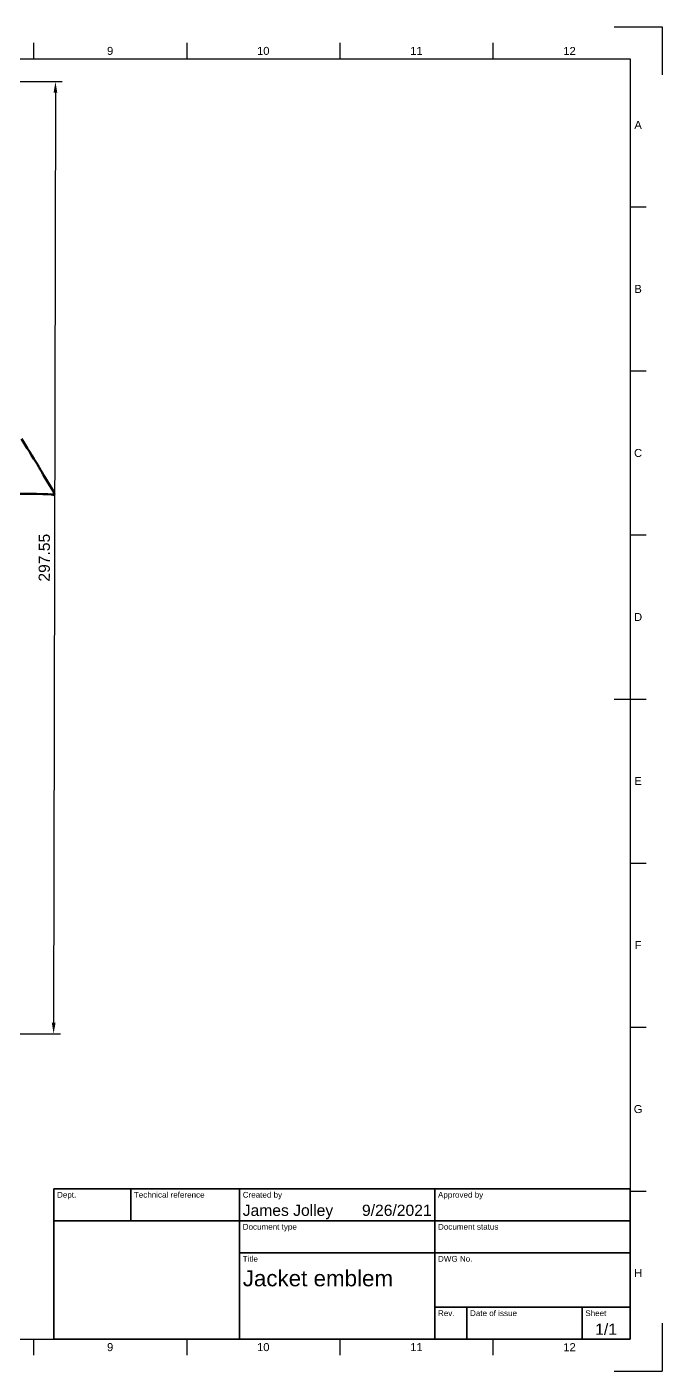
# Model space of a CAD drawing. Header units: millimetres. Extents: x 0 to 594, y 0 to 420.
# Drawn here: x 395.6 to 594, y 0 to 420 of the extents above; entities that cross this region are included whole.
import ezdxf
from ezdxf.enums import TextEntityAlignment as Align

# ---------------------------------------------------------------- set-up
doc = ezdxf.new("R2010")
doc.units = ezdxf.units.MM
doc.header["$LTSCALE"] = 0.75
for name, color, linetype, lineweight in [('Border', 7, 'Continuous', 25), ('Dimensions', 7, 'Continuous', 25), ('TitleBlock', 7, 'Continuous', 35), ('Visible', 7, 'Continuous', 50)]:
    doc.layers.add(name, color=color, linetype=linetype, lineweight=lineweight)
doc.styles.add('FusionTitle', font='arial.ttf')
doc.styles.get("Standard").update_dxf_attribs({"font": 'arial.ttf'})
doc.dimstyles.new('ISO-25', dxfattribs={"dimtxt": 3.5, "dimasz": 3.5, "dimexe": 2.1, "dimexo": 2.1, "dimgap": 1.4, "dimtad": 1, "dimzin": 12, "dimdsep": 46, "dimtxsty": 'Standard', "dimcen": 0, "dimclrd": 256, "dimclre": 256, "dimclrt": 256, "dimazin": 3, "dimtp": 0.1, "dimtm": 0.1, "dimtfac": 0.714286, "dimtmove": 0, "dimatfit": 3, "dimfxl": 1, "dimtzin": 12, "dimarcsym": 0})

# ---------------------------------------------------------------- blocks, each defined once
blk = doc.blocks.new('ISO_TITLEBLOCK')
at = {"layer": 'TitleBlock'}
for p, q in [((0, 47), (-180, 47)), ((-180, 47), (-180, 0)), ((-156, 37), (-156, 47)), ((-122, 0), (-122, 47)), ((-61, 0), (-61, 47)), ((0, 0), (0, 47)), ((-180, 37), (0, 37)), ((-122, 27), (0, 27)), ((-61, 10), (0, 10)), ((-51, 0), (-51, 10)), ((-15, 0), (-15, 10)), ((-180, 0), (0, 0))]:
    blk.add_line(p, q, dxfattribs=at)
at = {"layer": 'TitleBlock', "style": 'FusionTitle'}
for s, p in [('Dept.', (-179, 46)), ('Technical reference', (-155, 46)), ('Created by', (-121, 46)), ('Approved by', (-60, 46)), ('Document type', (-121, 36)), ('Document status', (-60, 36)), ('Title', (-121, 26)), ('DWG No.', (-60, 26)), ('Rev.', (-60, 9)), ('Date of issue', (-50, 9)), ('Sheet', (-14, 9))]:
    blk.add_text(s, height=1.8, dxfattribs=at).set_placement(p, align=Align.TOP_LEFT)
for tag, height, p in [('DEPT', 3.5, (-179, 42)), ('TECHNICAL_REFERENCE', 3.5, (-155, 42)), ('CREATED_BY', 3.5, (-121, 42)), ('APPROVED_BY', 3.5, (-60, 42)), ('DOCUMENT_TYPE', 3.5, (-121, 32)), ('DOCUMENT_STATUS', 3.5, (-60, 32)), ('TITLE_1', 5, (-121, 21.5)), ('TITLE_2', 5, (-121, 14)), ('TITLE_3', 5, (-121, 6.5)), ('DATE_OF_ISSUE', 3.5, (-50, 5))]:
    blk.add_attdef(tag, text='', height=height, dxfattribs=at).set_placement(p, align=Align.TOP_LEFT)
for tag, p in [('CREATED_DATE', (-62, 42)), ('APPROVED_DATE', (-0.99, 42))]:
    blk.add_attdef(tag, text='', height=3.5, dxfattribs=at).set_placement(p, align=Align.TOP_RIGHT)
for tag, height, p in [('DRAWING_NUMBER', 5, (-30.5, 19.75)), ('REV', 3.5, (-56, 4.85)), ('SHEET', 3.5, (-7.5, 4.85))]:
    blk.add_attdef(tag, text='', height=height, dxfattribs=at).set_placement(p, align=Align.TOP_CENTER)
blk = doc.blocks.new('*D12')
at = {"layer": 'Defpoints', "color": 0, "transparency": 16777216}
for p in [(223.95971, 403.259627), (223.3927, 105.70702), (403.937797, 105.362977)]:
    blk.add_point(p, dxfattribs=at)
at = {"layer": 'Dimensions', "lineweight": -2, "transparency": 16777216}
for p, q in [((226.059706, 403.255625), (406.604803, 402.911582)), ((404.498137, 399.41559), (403.944466, 108.862971)), ((225.492696, 105.703018), (406.037793, 105.358975))]:
    blk.add_line(p, q, dxfattribs=at)
at = {"layer": 'Dimensions', "transparency": 16777216}
for points in [[(403.914805, 399.416702), (405.081469, 399.414479), (404.504807, 402.915584)], [(403.361134, 108.864082), (404.527799, 108.861859), (403.937797, 105.362977)]]:
    blk.add_solid(points, dxfattribs=at)
at = {"layer": 'Dimensions', "transparency": 16777216, "insert": (401.034302, 254.145354), "char_height": 3.5, "attachment_point": 5, "rotation": 89.89079416}
blk.add_mtext('297.55', dxfattribs=at)
blk = doc.blocks.new('ISO_A2_SHEET')
at = {"layer": 'Border'}
for p, q in [((397.6666, 415), (397.6666, 410)), ((445.4999, 415), (445.4999, 410)), ((493.3332, 415), (493.3332, 410)), ((541.1665, 415), (541.1665, 410)), ((20, 410), (584, 410)), ((584, 410), (584, 10)), ((584, 363.75), (589, 363.75)), ((584, 312.5), (589, 312.5)), ((584, 261.25), (589, 261.25)), ((579, 210), (589, 210)), ((584, 158.75), (589, 158.75)), ((584, 107.5), (589, 107.5)), ((584, 56.25), (589, 56.25)), ((20, 10), (584, 10)), ((397.6666, 10), (397.6666, 5)), ((445.4999, 10), (445.4999, 5)), ((493.3332, 10), (493.3332, 5)), ((541.1665, 10), (541.1665, 5))]:
    blk.add_line(p, q, dxfattribs=at)
at = {"layer": 'Defpoints'}
for p, q in [((579, 420), (594, 420)), ((594, 420), (594, 405)), ((594, 15), (594, 0)), ((579, 0), (594, 0))]:
    blk.add_line(p, q, dxfattribs=at)
at = {"layer": 'Border', "style": 'FusionTitle'}
for s, p in [('9', (421.58325, 412.5)), ('10', (469.41655, 412.5)), ('11', (517.24985, 412.5)), ('12', (565.08315, 412.5)), ('A', (586.5, 389.375)), ('B', (586.5, 338.125)), ('C', (586.5, 286.875)), ('D', (586.5, 235.625)), ('E', (586.5, 184.375)), ('F', (586.5, 133.125)), ('G', (586.5, 81.875)), ('H', (586.5, 30.625)), ('9', (421.58325, 7.5)), ('10', (469.41655, 7.5)), ('11', (517.24985, 7.5)), ('12', (565.08315, 7.5))]:
    blk.add_text(s, height=2.5, dxfattribs=at).set_placement(p, align=Align.MIDDLE)

msp = doc.modelspace()

# ---------------------------------------------------------------- linework, layer by layer
at = {"layer": 'Visible'}
for p, q in [((402.778, 276.71, 7.5), (400.747, 279.973, 7.5)), ((403.829, 274.989, 7.5), (402.778, 276.71, 7.5))]:
    msp.add_line(p, q, dxfattribs=at)
for points in [[(398.948, 283.125, 7.5), (397.479, 285.467, 7.5), (395.217, 289.158, 7.5), (393.907, 291.301, 7.5)], [(400.747, 279.973, 7.5), (400.351, 280.757, 7.5), (399.762, 281.785, 7.5), (398.948, 283.125, 7.5)], [(363.983, 273.878, 7.5), (373.508, 274.196, 7.5), (403.115, 274.196, 7.5), (403.591, 273.878, 7.5)], [(403.591, 273.878, 7.5), (404.305, 273.441, 7.5), (404.424, 273.997, 7.5), (403.829, 274.989, 7.5)]]:
    msp.add_open_spline(points, degree=3, dxfattribs=at)

# ---------------------------------------------------------------- block references
at = {"layer": 'Border'}
msp.add_blockref('ISO_A2_SHEET', (0, 0), dxfattribs=at)
at = {"layer": 'TitleBlock'}
msp.add_blockref('ISO_TITLEBLOCK', (584, 10), dxfattribs=at).add_auto_attribs({'CREATED_DATE': '9/26/2021', 'SHEET': '1/1', 'TITLE_1': 'Jacket emblem', 'CREATED_BY': 'James Jolley'})

# ---------------------------------------------------------------- dimensions: what is measured, and where the dimension line sits
at = {"layer": 'Dimensions'}
dim = msp.add_aligned_dim(p1=(223.96, 403.26), p2=(223.393, 105.707), distance=180.545, dimstyle='ISO-25', override={"dimlfac": 1, "dimclrd": 256, "dimclre": 256}, dxfattribs=at)
dim.commit()
dim.dimension.update_dxf_attribs({"geometry": '*D12', "text_midpoint": (401.034, 254.145)})

doc.saveas('drawing.dxf')
